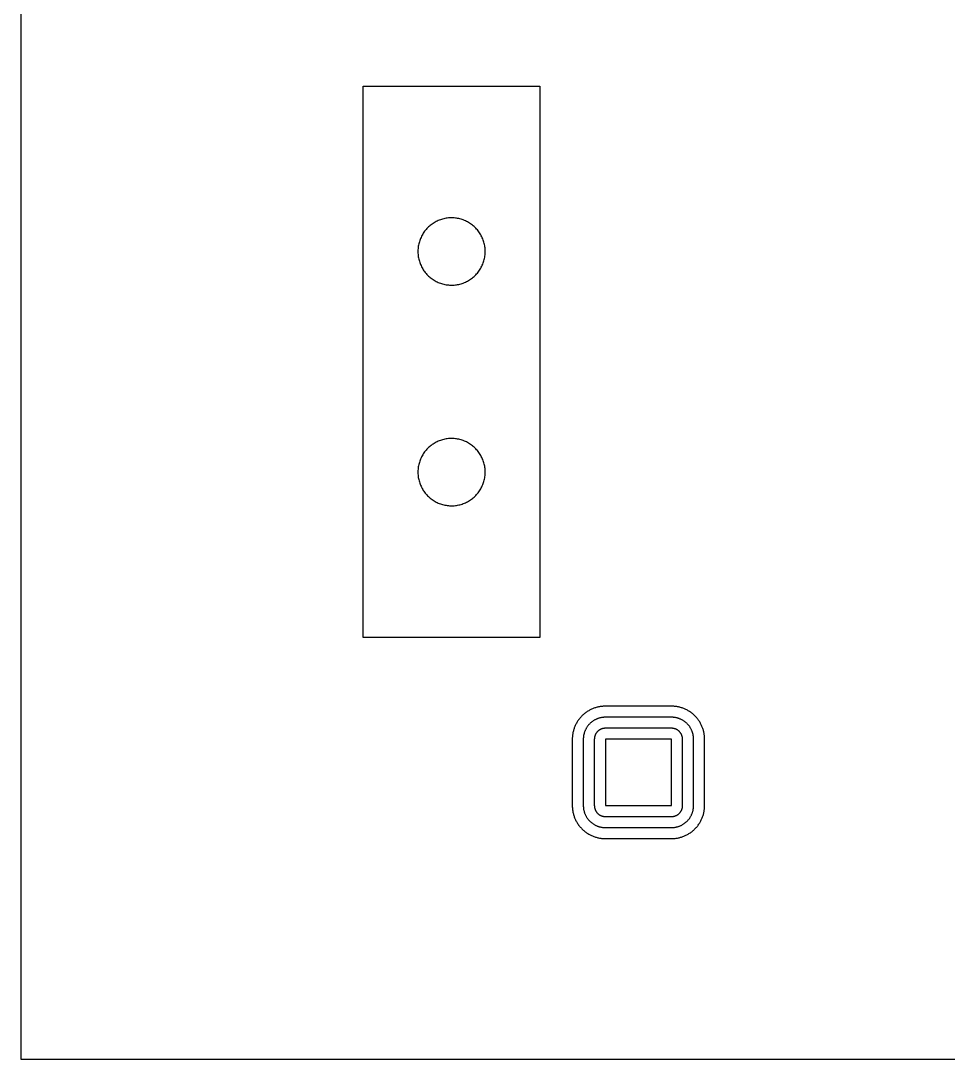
# Model space of a CAD drawing. Header units: millimetres. Extents: x -65 to 613, y -58 to 125.
# Drawn here: x -65.4 to 18.7, y -58.3 to 35.9 of the extents above; entities that cross this region are included whole.
import ezdxf

# ---------------------------------------------------------------- set-up
doc = ezdxf.new("R2010")
doc.units = ezdxf.units.MM
doc.header["$MEASUREMENT"] = 0
for name, color, linetype in [('ALLUMINIO2MM', 7, 'Continuous'), ('ALLUMINIO5MM', 7, 'Continuous'), ('DEFAULT', 7, 'Continuous')]:
    doc.layers.add(name, color=color, linetype=linetype)

# ---------------------------------------------------------------- blocks, each defined once
blk = doc.blocks.new('BLOCKOFVIEWS_3')
at = {"layer": 'ALLUMINIO2MM'}
for points in [[(-13.991, 49.22), (2.009, 49.22)], [(-13.991, -0.78), (-13.991, 49.22)], [(2.009, 49.22), (2.009, -0.78)], [(-2.941, 34.22), (-2.943, 34.326), (-2.949, 34.431), (-2.958, 34.537), (-2.971, 34.642), (-2.987, 34.746), (-3.007, 34.85), (-3.031, 34.954), (-3.058, 35.056), (-3.089, 35.157), (-3.123, 35.257), (-3.161, 35.356), (-3.202, 35.454), (-3.247, 35.55), (-3.294, 35.644), (-3.345, 35.737), (-3.4, 35.828), (-3.457, 35.917), (-3.517, 36.004), (-3.581, 36.089), (-3.647, 36.171), (-3.716, 36.251), (-3.788, 36.329), (-3.863, 36.404), (-3.94, 36.477), (-4.019, 36.547), (-4.101, 36.614), (-4.186, 36.678), (-4.272, 36.739), (-4.36, 36.797), (-4.451, 36.852), (-4.543, 36.904), (-4.637, 36.953), (-4.733, 36.998), (-4.83, 37.04), (-4.929, 37.079), (-5.029, 37.114), (-5.13, 37.145), (-5.232, 37.174), (-5.335, 37.198), (-5.438, 37.219), (-5.543, 37.237), (-5.648, 37.25), (-5.753, 37.26), (-5.859, 37.267), (-5.965, 37.27), (-6.071, 37.269), (-6.176, 37.264), (-6.282, 37.256), (-6.387, 37.244), (-6.492, 37.228), (-6.596, 37.209), (-6.699, 37.186), (-6.802, 37.16), (-6.903, 37.13), (-7.004, 37.097), (-7.103, 37.06), (-7.201, 37.019), (-7.297, 36.976), (-7.392, 36.929), (-7.486, 36.879), (-7.577, 36.825), (-7.666, 36.768), (-7.754, 36.709), (-7.839, 36.646), (-7.922, 36.581), (-8.003, 36.512), (-8.081, 36.441), (-8.157, 36.367), (-8.23, 36.291), (-8.301, 36.212), (-8.369, 36.13), (-8.434, 36.047), (-8.495, 35.961), (-8.554, 35.873), (-8.61, 35.783), (-8.663, 35.691), (-8.712, 35.597), (-8.759, 35.502), (-8.801, 35.405), (-8.841, 35.307), (-8.877, 35.207), (-8.909, 35.107), (-8.938, 35.005), (-8.964, 34.902), (-8.986, 34.798), (-9.004, 34.694), (-9.019, 34.589), (-9.03, 34.484), (-9.037, 34.378), (-9.041, 34.273), (-9.041, 34.167), (-9.037, 34.061), (-9.03, 33.955), (-9.019, 33.85), (-9.004, 33.745), (-8.986, 33.641), (-8.964, 33.537), (-8.938, 33.435), (-8.909, 33.333), (-8.877, 33.232), (-8.841, 33.132), (-8.801, 33.034), (-8.759, 32.937), (-8.712, 32.842), (-8.663, 32.748), (-8.61, 32.657), (-8.554, 32.567), (-8.495, 32.479), (-8.434, 32.393), (-8.369, 32.309), (-8.301, 32.228), (-8.23, 32.149), (-8.157, 32.072), (-8.081, 31.998), (-8.003, 31.927), (-7.922, 31.859), (-7.839, 31.793), (-7.754, 31.731), (-7.666, 31.671), (-7.577, 31.614), (-7.486, 31.561), (-7.392, 31.511), (-7.297, 31.464), (-7.201, 31.42), (-7.103, 31.38), (-7.004, 31.343), (-6.903, 31.309), (-6.802, 31.279), (-6.699, 31.253), (-6.596, 31.23), (-6.492, 31.211), (-6.387, 31.195), (-6.282, 31.184), (-6.176, 31.175), (-6.071, 31.171), (-5.965, 31.17), (-5.859, 31.173), (-5.753, 31.179), (-5.648, 31.189), (-5.543, 31.203), (-5.438, 31.22), (-5.335, 31.241), (-5.232, 31.266), (-5.13, 31.294), (-5.029, 31.326), (-4.929, 31.361), (-4.83, 31.399), (-4.733, 31.441), (-4.637, 31.487), (-4.543, 31.535), (-4.451, 31.587), (-4.36, 31.642), (-4.272, 31.7), (-4.186, 31.762), (-4.101, 31.826), (-4.019, 31.893), (-3.94, 31.963), (-3.863, 32.035), (-3.788, 32.11), (-3.716, 32.188), (-3.647, 32.268), (-3.581, 32.351), (-3.517, 32.436), (-3.457, 32.522), (-3.4, 32.611), (-3.345, 32.702), (-3.294, 32.795), (-3.247, 32.89), (-3.202, 32.986), (-3.161, 33.083), (-3.123, 33.182), (-3.089, 33.282), (-3.058, 33.384), (-3.031, 33.486), (-3.007, 33.589), (-2.987, 33.693), (-2.971, 33.798), (-2.958, 33.903), (-2.949, 34.008), (-2.943, 34.114), (-2.941, 34.22)], [(-2.941, 14.22), (-2.943, 14.326), (-2.949, 14.431), (-2.958, 14.537), (-2.971, 14.642), (-2.987, 14.746), (-3.007, 14.85), (-3.031, 14.954), (-3.058, 15.056), (-3.089, 15.157), (-3.123, 15.257), (-3.161, 15.356), (-3.202, 15.454), (-3.247, 15.55), (-3.294, 15.644), (-3.345, 15.737), (-3.4, 15.828), (-3.457, 15.917), (-3.517, 16.004), (-3.581, 16.089), (-3.647, 16.171), (-3.716, 16.251), (-3.788, 16.329), (-3.863, 16.404), (-3.94, 16.477), (-4.019, 16.547), (-4.101, 16.614), (-4.186, 16.678), (-4.272, 16.739), (-4.36, 16.797), (-4.451, 16.852), (-4.543, 16.904), (-4.637, 16.953), (-4.733, 16.998), (-4.83, 17.04), (-4.929, 17.079), (-5.029, 17.114), (-5.13, 17.145), (-5.232, 17.174), (-5.335, 17.198), (-5.438, 17.219), (-5.543, 17.237), (-5.648, 17.25), (-5.753, 17.26), (-5.859, 17.267), (-5.965, 17.27), (-6.071, 17.269), (-6.176, 17.264), (-6.282, 17.256), (-6.387, 17.244), (-6.492, 17.228), (-6.596, 17.209), (-6.699, 17.186), (-6.802, 17.16), (-6.903, 17.13), (-7.004, 17.097), (-7.103, 17.06), (-7.201, 17.019), (-7.297, 16.976), (-7.392, 16.929), (-7.486, 16.879), (-7.577, 16.825), (-7.666, 16.768), (-7.754, 16.709), (-7.839, 16.646), (-7.922, 16.581), (-8.003, 16.512), (-8.081, 16.441), (-8.157, 16.367), (-8.23, 16.291), (-8.301, 16.212), (-8.369, 16.13), (-8.434, 16.047), (-8.495, 15.961), (-8.554, 15.873), (-8.61, 15.783), (-8.663, 15.691), (-8.712, 15.597), (-8.759, 15.502), (-8.801, 15.405), (-8.841, 15.307), (-8.877, 15.207), (-8.909, 15.107), (-8.938, 15.005), (-8.964, 14.902), (-8.986, 14.798), (-9.004, 14.694), (-9.019, 14.589), (-9.03, 14.484), (-9.037, 14.378), (-9.041, 14.273), (-9.041, 14.167), (-9.037, 14.061), (-9.03, 13.955), (-9.019, 13.85), (-9.004, 13.745), (-8.986, 13.641), (-8.964, 13.537), (-8.938, 13.435), (-8.909, 13.333), (-8.877, 13.232), (-8.841, 13.132), (-8.801, 13.034), (-8.759, 12.937), (-8.712, 12.842), (-8.663, 12.748), (-8.61, 12.657), (-8.554, 12.567), (-8.495, 12.479), (-8.434, 12.393), (-8.369, 12.309), (-8.301, 12.228), (-8.23, 12.149), (-8.157, 12.072), (-8.081, 11.998), (-8.003, 11.927), (-7.922, 11.859), (-7.839, 11.793), (-7.754, 11.731), (-7.666, 11.671), (-7.577, 11.614), (-7.486, 11.561), (-7.392, 11.511), (-7.297, 11.464), (-7.201, 11.42), (-7.103, 11.38), (-7.004, 11.343), (-6.903, 11.309), (-6.802, 11.279), (-6.699, 11.253), (-6.596, 11.23), (-6.492, 11.211), (-6.387, 11.195), (-6.282, 11.184), (-6.176, 11.175), (-6.071, 11.171), (-5.965, 11.17), (-5.859, 11.173), (-5.753, 11.179), (-5.648, 11.189), (-5.543, 11.203), (-5.438, 11.22), (-5.335, 11.241), (-5.232, 11.266), (-5.13, 11.294), (-5.029, 11.326), (-4.929, 11.361), (-4.83, 11.399), (-4.733, 11.441), (-4.637, 11.487), (-4.543, 11.535), (-4.451, 11.587), (-4.36, 11.642), (-4.272, 11.7), (-4.186, 11.762), (-4.101, 11.826), (-4.019, 11.893), (-3.94, 11.963), (-3.863, 12.035), (-3.788, 12.11), (-3.716, 12.188), (-3.647, 12.268), (-3.581, 12.351), (-3.517, 12.436), (-3.457, 12.522), (-3.4, 12.611), (-3.345, 12.702), (-3.294, 12.795), (-3.247, 12.89), (-3.202, 12.986), (-3.161, 13.083), (-3.123, 13.182), (-3.089, 13.282), (-3.058, 13.384), (-3.031, 13.486), (-3.007, 13.589), (-2.987, 13.693), (-2.971, 13.798), (-2.958, 13.903), (-2.949, 14.008), (-2.943, 14.114), (-2.941, 14.22)], [(2.009, -0.78), (-13.991, -0.78)]]:
    blk.add_lwpolyline(points, dxfattribs=at)

msp = doc.modelspace()

# ---------------------------------------------------------------- linework, layer by layer
at = {"layer": 'ALLUMINIO5MM'}
for points in [[(-12.423, -26.279), (-12.49, -26.28), (-12.557, -26.282), (-12.624, -26.286), (-12.693, -26.291), (-12.761, -26.298), (-12.83, -26.307), (-12.899, -26.317), (-12.969, -26.329), (-13.039, -26.343), (-13.109, -26.358), (-13.179, -26.376), (-13.249, -26.395), (-13.318, -26.416), (-13.388, -26.438), (-13.458, -26.463), (-13.527, -26.489), (-13.596, -26.518), (-13.665, -26.548), (-13.733, -26.58), (-13.801, -26.614), (-13.868, -26.65), (-13.934, -26.687), (-14, -26.727), (-14.065, -26.768), (-14.129, -26.811), (-14.191, -26.855), (-14.253, -26.902), (-14.314, -26.95), (-14.374, -26.999), (-14.432, -27.051), (-14.489, -27.103), (-14.544, -27.158), (-14.599, -27.213), (-14.651, -27.27), (-14.703, -27.328), (-14.752, -27.388), (-14.8, -27.449), (-14.846, -27.51), (-14.891, -27.573), (-14.934, -27.637), (-14.975, -27.702), (-15.015, -27.768), (-15.052, -27.834), (-15.088, -27.901), (-15.122, -27.969), (-15.154, -28.037), (-15.184, -28.105), (-15.212, -28.175), (-15.239, -28.244), (-15.264, -28.314), (-15.286, -28.383), (-15.307, -28.453), (-15.326, -28.523), (-15.344, -28.593), (-15.359, -28.663), (-15.373, -28.733), (-15.385, -28.802), (-15.395, -28.872), (-15.404, -28.941), (-15.411, -29.009), (-15.416, -29.077), (-15.42, -29.145), (-15.422, -29.212), (-15.423, -29.279)], [(-6.423, -26.279), (-12.423, -26.279)], [(-3.423, -29.279), (-3.424, -29.212), (-3.426, -29.145), (-3.43, -29.077), (-3.435, -29.009), (-3.442, -28.941), (-3.451, -28.872), (-3.461, -28.802), (-3.473, -28.733), (-3.487, -28.663), (-3.502, -28.593), (-3.52, -28.523), (-3.539, -28.453), (-3.56, -28.383), (-3.583, -28.314), (-3.607, -28.244), (-3.634, -28.175), (-3.662, -28.105), (-3.692, -28.037), (-3.724, -27.969), (-3.758, -27.901), (-3.794, -27.834), (-3.832, -27.768), (-3.871, -27.702), (-3.912, -27.637), (-3.955, -27.573), (-4, -27.51), (-4.046, -27.449), (-4.094, -27.388), (-4.144, -27.328), (-4.195, -27.27), (-4.248, -27.213), (-4.302, -27.158), (-4.357, -27.103), (-4.414, -27.051), (-4.473, -26.999), (-4.532, -26.95), (-4.593, -26.902), (-4.655, -26.855), (-4.718, -26.811), (-4.781, -26.768), (-4.846, -26.727), (-4.912, -26.687), (-4.978, -26.65), (-5.045, -26.614), (-5.113, -26.58), (-5.181, -26.548), (-5.25, -26.518), (-5.319, -26.489), (-5.388, -26.463), (-5.458, -26.438), (-5.528, -26.416), (-5.598, -26.395), (-5.668, -26.376), (-5.738, -26.358), (-5.807, -26.343), (-5.877, -26.329), (-5.947, -26.317), (-6.016, -26.307), (-6.085, -26.298), (-6.154, -26.291), (-6.222, -26.286), (-6.289, -26.282), (-6.356, -26.28), (-6.423, -26.279)], [(-12.423, -27.279), (-12.467, -27.279), (-12.512, -27.281), (-12.557, -27.283), (-12.603, -27.287), (-12.649, -27.292), (-12.694, -27.297), (-12.741, -27.304), (-12.787, -27.312), (-12.833, -27.321), (-12.88, -27.332), (-12.927, -27.343), (-12.973, -27.356), (-13.02, -27.37), (-13.067, -27.385), (-13.113, -27.402), (-13.159, -27.419), (-13.205, -27.438), (-13.251, -27.458), (-13.297, -27.48), (-13.342, -27.502), (-13.386, -27.526), (-13.431, -27.551), (-13.474, -27.577), (-13.517, -27.605), (-13.56, -27.633), (-13.602, -27.663), (-13.643, -27.694), (-13.684, -27.726), (-13.723, -27.759), (-13.762, -27.793), (-13.8, -27.829), (-13.837, -27.865), (-13.873, -27.902), (-13.909, -27.94), (-13.943, -27.979), (-13.976, -28.018), (-14.008, -28.059), (-14.039, -28.1), (-14.068, -28.142), (-14.097, -28.184), (-14.125, -28.228), (-14.151, -28.271), (-14.176, -28.316), (-14.2, -28.36), (-14.222, -28.405), (-14.244, -28.451), (-14.264, -28.497), (-14.283, -28.543), (-14.3, -28.589), (-14.317, -28.635), (-14.332, -28.682), (-14.346, -28.729), (-14.359, -28.775), (-14.37, -28.822), (-14.381, -28.868), (-14.39, -28.915), (-14.398, -28.961), (-14.405, -29.007), (-14.41, -29.053), (-14.415, -29.099), (-14.419, -29.145), (-14.421, -29.19), (-14.423, -29.234), (-14.423, -29.279)], [(-6.423, -27.279), (-12.423, -27.279)], [(-4.423, -29.279), (-4.424, -29.234), (-4.425, -29.19), (-4.428, -29.145), (-4.431, -29.099), (-4.436, -29.053), (-4.442, -29.007), (-4.448, -28.961), (-4.456, -28.915), (-4.466, -28.868), (-4.476, -28.822), (-4.488, -28.775), (-4.5, -28.729), (-4.514, -28.682), (-4.529, -28.635), (-4.546, -28.589), (-4.564, -28.543), (-4.582, -28.497), (-4.603, -28.451), (-4.624, -28.405), (-4.647, -28.36), (-4.67, -28.316), (-4.695, -28.271), (-4.722, -28.228), (-4.749, -28.184), (-4.778, -28.142), (-4.807, -28.1), (-4.838, -28.059), (-4.87, -28.018), (-4.903, -27.979), (-4.938, -27.94), (-4.973, -27.902), (-5.009, -27.865), (-5.046, -27.829), (-5.084, -27.793), (-5.123, -27.759), (-5.162, -27.726), (-5.203, -27.694), (-5.244, -27.663), (-5.286, -27.633), (-5.329, -27.605), (-5.372, -27.577), (-5.416, -27.551), (-5.46, -27.526), (-5.504, -27.502), (-5.55, -27.48), (-5.595, -27.458), (-5.641, -27.438), (-5.687, -27.419), (-5.733, -27.402), (-5.78, -27.385), (-5.826, -27.37), (-5.873, -27.356), (-5.919, -27.343), (-5.966, -27.332), (-6.013, -27.321), (-6.059, -27.312), (-6.106, -27.304), (-6.152, -27.297), (-6.198, -27.292), (-6.243, -27.287), (-6.289, -27.283), (-6.334, -27.281), (-6.379, -27.279), (-6.423, -27.279)], [(-12.423, -28.279), (-12.445, -28.279), (-12.468, -28.28), (-12.49, -28.281), (-12.513, -28.283), (-12.536, -28.285), (-12.559, -28.288), (-12.582, -28.292), (-12.605, -28.296), (-12.628, -28.3), (-12.652, -28.305), (-12.675, -28.311), (-12.698, -28.317), (-12.722, -28.324), (-12.745, -28.332), (-12.768, -28.34), (-12.791, -28.349), (-12.814, -28.359), (-12.837, -28.369), (-12.86, -28.379), (-12.882, -28.391), (-12.905, -28.402), (-12.927, -28.415), (-12.949, -28.428), (-12.97, -28.442), (-12.992, -28.456), (-13.013, -28.471), (-13.033, -28.486), (-13.053, -28.502), (-13.073, -28.519), (-13.093, -28.536), (-13.112, -28.554), (-13.13, -28.572), (-13.148, -28.59), (-13.166, -28.609), (-13.183, -28.629), (-13.199, -28.649), (-13.215, -28.669), (-13.231, -28.689), (-13.246, -28.71), (-13.26, -28.732), (-13.274, -28.753), (-13.287, -28.775), (-13.299, -28.797), (-13.311, -28.82), (-13.323, -28.842), (-13.333, -28.865), (-13.343, -28.888), (-13.353, -28.911), (-13.362, -28.934), (-13.37, -28.957), (-13.377, -28.98), (-13.384, -29.004), (-13.391, -29.027), (-13.397, -29.05), (-13.402, -29.074), (-13.406, -29.097), (-13.41, -29.12), (-13.414, -29.143), (-13.417, -29.166), (-13.419, -29.189), (-13.421, -29.212), (-13.422, -29.234), (-13.423, -29.257), (-13.423, -29.279)], [(-6.423, -28.279), (-12.423, -28.279)], [(-5.423, -29.279), (-5.423, -29.257), (-5.424, -29.234), (-5.425, -29.212), (-5.427, -29.189), (-5.429, -29.166), (-5.432, -29.143), (-5.436, -29.12), (-5.44, -29.097), (-5.444, -29.074), (-5.45, -29.05), (-5.455, -29.027), (-5.462, -29.004), (-5.469, -28.98), (-5.476, -28.957), (-5.484, -28.934), (-5.493, -28.911), (-5.503, -28.888), (-5.513, -28.865), (-5.523, -28.842), (-5.535, -28.82), (-5.547, -28.797), (-5.559, -28.775), (-5.572, -28.753), (-5.586, -28.732), (-5.6, -28.71), (-5.615, -28.689), (-5.631, -28.669), (-5.647, -28.649), (-5.663, -28.629), (-5.68, -28.609), (-5.698, -28.59), (-5.716, -28.572), (-5.735, -28.554), (-5.754, -28.536), (-5.773, -28.519), (-5.793, -28.502), (-5.813, -28.486), (-5.834, -28.471), (-5.855, -28.456), (-5.876, -28.442), (-5.897, -28.428), (-5.919, -28.415), (-5.941, -28.402), (-5.964, -28.391), (-5.986, -28.379), (-6.009, -28.369), (-6.032, -28.359), (-6.055, -28.349), (-6.078, -28.34), (-6.101, -28.332), (-6.125, -28.324), (-6.148, -28.317), (-6.171, -28.311), (-6.195, -28.305), (-6.218, -28.3), (-6.241, -28.296), (-6.264, -28.292), (-6.287, -28.288), (-6.31, -28.285), (-6.333, -28.283), (-6.356, -28.281), (-6.378, -28.28), (-6.401, -28.279), (-6.423, -28.279)], [(-15.423, -29.279), (-15.423, -35.279)], [(-14.423, -29.279), (-14.423, -35.279)], [(-13.423, -29.279), (-13.423, -35.279)], [(-12.423, -35.279), (-6.423, -35.279), (-6.423, -29.279), (-12.423, -29.279), (-12.423, -35.279)], [(-5.423, -35.279), (-5.423, -29.279)], [(-4.423, -35.279), (-4.423, -29.279)], [(-3.423, -35.279), (-3.423, -29.279)], [(-15.423, -35.279), (-15.422, -35.345), (-15.42, -35.413), (-15.416, -35.48), (-15.411, -35.548), (-15.404, -35.617), (-15.395, -35.686), (-15.385, -35.755), (-15.373, -35.825), (-15.359, -35.894), (-15.344, -35.964), (-15.326, -36.034), (-15.307, -36.104), (-15.286, -36.174), (-15.264, -36.244), (-15.239, -36.314), (-15.212, -36.383), (-15.184, -36.452), (-15.154, -36.521), (-15.122, -36.589), (-15.088, -36.657), (-15.052, -36.724), (-15.015, -36.79), (-14.975, -36.856), (-14.934, -36.92), (-14.891, -36.984), (-14.846, -37.047), (-14.8, -37.109), (-14.752, -37.17), (-14.703, -37.229), (-14.651, -37.288), (-14.599, -37.345), (-14.544, -37.4), (-14.489, -37.454), (-14.432, -37.507), (-14.374, -37.558), (-14.314, -37.608), (-14.253, -37.656), (-14.191, -37.702), (-14.129, -37.747), (-14.065, -37.79), (-14, -37.831), (-13.934, -37.87), (-13.868, -37.908), (-13.801, -37.944), (-13.733, -37.978), (-13.665, -38.01), (-13.596, -38.04), (-13.527, -38.068), (-13.458, -38.095), (-13.388, -38.119), (-13.318, -38.142), (-13.249, -38.163), (-13.179, -38.182), (-13.109, -38.199), (-13.039, -38.215), (-12.969, -38.229), (-12.899, -38.241), (-12.83, -38.251), (-12.761, -38.26), (-12.693, -38.267), (-12.624, -38.272), (-12.557, -38.276), (-12.49, -38.278), (-12.423, -38.279)], [(-14.423, -35.279), (-14.423, -35.323), (-14.421, -35.368), (-14.419, -35.413), (-14.415, -35.459), (-14.41, -35.504), (-14.405, -35.55), (-14.398, -35.596), (-14.39, -35.643), (-14.381, -35.689), (-14.37, -35.736), (-14.359, -35.783), (-14.346, -35.829), (-14.332, -35.876), (-14.317, -35.922), (-14.3, -35.969), (-14.283, -36.015), (-14.264, -36.061), (-14.244, -36.107), (-14.222, -36.152), (-14.2, -36.197), (-14.176, -36.242), (-14.151, -36.286), (-14.125, -36.33), (-14.097, -36.373), (-14.068, -36.416), (-14.039, -36.458), (-14.008, -36.499), (-13.976, -36.539), (-13.943, -36.579), (-13.909, -36.618), (-13.873, -36.656), (-13.837, -36.693), (-13.8, -36.729), (-13.762, -36.764), (-13.723, -36.798), (-13.684, -36.832), (-13.643, -36.864), (-13.602, -36.894), (-13.56, -36.924), (-13.517, -36.953), (-13.474, -36.98), (-13.431, -37.007), (-13.386, -37.032), (-13.342, -37.055), (-13.297, -37.078), (-13.251, -37.099), (-13.205, -37.12), (-13.159, -37.138), (-13.113, -37.156), (-13.067, -37.172), (-13.02, -37.188), (-12.973, -37.202), (-12.927, -37.214), (-12.88, -37.226), (-12.833, -37.236), (-12.787, -37.245), (-12.741, -37.253), (-12.694, -37.26), (-12.649, -37.266), (-12.603, -37.271), (-12.557, -37.274), (-12.512, -37.277), (-12.467, -37.278), (-12.423, -37.279)], [(-13.423, -35.279), (-13.423, -35.301), (-13.422, -35.323), (-13.421, -35.346), (-13.419, -35.369), (-13.417, -35.392), (-13.414, -35.415), (-13.41, -35.438), (-13.406, -35.461), (-13.402, -35.484), (-13.397, -35.507), (-13.391, -35.531), (-13.384, -35.554), (-13.377, -35.577), (-13.37, -35.601), (-13.362, -35.624), (-13.353, -35.647), (-13.343, -35.67), (-13.333, -35.693), (-13.323, -35.716), (-13.311, -35.738), (-13.299, -35.76), (-13.287, -35.783), (-13.274, -35.804), (-13.26, -35.826), (-13.246, -35.847), (-13.231, -35.868), (-13.215, -35.889), (-13.199, -35.909), (-13.183, -35.929), (-13.166, -35.948), (-13.148, -35.967), (-13.13, -35.986), (-13.112, -36.004), (-13.093, -36.022), (-13.073, -36.039), (-13.053, -36.055), (-13.033, -36.071), (-13.013, -36.087), (-12.992, -36.102), (-12.97, -36.116), (-12.949, -36.13), (-12.927, -36.143), (-12.905, -36.155), (-12.882, -36.167), (-12.86, -36.178), (-12.837, -36.189), (-12.814, -36.199), (-12.791, -36.209), (-12.768, -36.217), (-12.745, -36.226), (-12.722, -36.233), (-12.698, -36.24), (-12.675, -36.247), (-12.652, -36.252), (-12.628, -36.258), (-12.605, -36.262), (-12.582, -36.266), (-12.559, -36.27), (-12.536, -36.272), (-12.513, -36.275), (-12.49, -36.277), (-12.468, -36.278), (-12.445, -36.279), (-12.423, -36.279)], [(-6.423, -36.279), (-6.401, -36.279), (-6.378, -36.278), (-6.356, -36.277), (-6.333, -36.275), (-6.31, -36.272), (-6.287, -36.27), (-6.264, -36.266), (-6.241, -36.262), (-6.218, -36.258), (-6.195, -36.252), (-6.171, -36.247), (-6.148, -36.24), (-6.125, -36.233), (-6.101, -36.226), (-6.078, -36.217), (-6.055, -36.209), (-6.032, -36.199), (-6.009, -36.189), (-5.986, -36.178), (-5.964, -36.167), (-5.941, -36.155), (-5.919, -36.143), (-5.897, -36.13), (-5.876, -36.116), (-5.855, -36.102), (-5.834, -36.087), (-5.813, -36.071), (-5.793, -36.055), (-5.773, -36.039), (-5.754, -36.022), (-5.735, -36.004), (-5.716, -35.986), (-5.698, -35.967), (-5.68, -35.948), (-5.663, -35.929), (-5.647, -35.909), (-5.631, -35.889), (-5.615, -35.868), (-5.6, -35.847), (-5.586, -35.826), (-5.572, -35.804), (-5.559, -35.783), (-5.547, -35.76), (-5.535, -35.738), (-5.523, -35.716), (-5.513, -35.693), (-5.503, -35.67), (-5.493, -35.647), (-5.484, -35.624), (-5.476, -35.601), (-5.469, -35.577), (-5.462, -35.554), (-5.455, -35.531), (-5.45, -35.507), (-5.444, -35.484), (-5.44, -35.461), (-5.436, -35.438), (-5.432, -35.415), (-5.429, -35.392), (-5.427, -35.369), (-5.425, -35.346), (-5.424, -35.323), (-5.423, -35.301), (-5.423, -35.279)], [(-6.423, -38.279), (-6.356, -38.278), (-6.289, -38.276), (-6.222, -38.272), (-6.154, -38.267), (-6.085, -38.26), (-6.016, -38.251), (-5.947, -38.241), (-5.877, -38.229), (-5.807, -38.215), (-5.738, -38.199), (-5.668, -38.182), (-5.598, -38.163), (-5.528, -38.142), (-5.458, -38.119), (-5.388, -38.095), (-5.319, -38.068), (-5.25, -38.04), (-5.181, -38.01), (-5.113, -37.978), (-5.045, -37.944), (-4.978, -37.908), (-4.912, -37.87), (-4.846, -37.831), (-4.781, -37.79), (-4.718, -37.747), (-4.655, -37.702), (-4.593, -37.656), (-4.532, -37.608), (-4.473, -37.558), (-4.414, -37.507), (-4.357, -37.454), (-4.302, -37.4), (-4.248, -37.345), (-4.195, -37.288), (-4.144, -37.229), (-4.094, -37.17), (-4.046, -37.109), (-4, -37.047), (-3.955, -36.984), (-3.912, -36.92), (-3.871, -36.856), (-3.832, -36.79), (-3.794, -36.724), (-3.758, -36.657), (-3.724, -36.589), (-3.692, -36.521), (-3.662, -36.452), (-3.634, -36.383), (-3.607, -36.314), (-3.583, -36.244), (-3.56, -36.174), (-3.539, -36.104), (-3.52, -36.034), (-3.502, -35.964), (-3.487, -35.894), (-3.473, -35.825), (-3.461, -35.755), (-3.451, -35.686), (-3.442, -35.617), (-3.435, -35.548), (-3.43, -35.48), (-3.426, -35.413), (-3.424, -35.345), (-3.423, -35.279)], [(-6.423, -37.279), (-6.379, -37.278), (-6.334, -37.277), (-6.289, -37.274), (-6.243, -37.271), (-6.198, -37.266), (-6.152, -37.26), (-6.106, -37.253), (-6.059, -37.245), (-6.013, -37.236), (-5.966, -37.226), (-5.919, -37.214), (-5.873, -37.202), (-5.826, -37.188), (-5.78, -37.172), (-5.733, -37.156), (-5.687, -37.138), (-5.641, -37.12), (-5.595, -37.099), (-5.55, -37.078), (-5.504, -37.055), (-5.46, -37.032), (-5.416, -37.007), (-5.372, -36.98), (-5.329, -36.953), (-5.286, -36.924), (-5.244, -36.894), (-5.203, -36.864), (-5.162, -36.832), (-5.123, -36.798), (-5.084, -36.764), (-5.046, -36.729), (-5.009, -36.693), (-4.973, -36.656), (-4.938, -36.618), (-4.903, -36.579), (-4.87, -36.539), (-4.838, -36.499), (-4.807, -36.458), (-4.778, -36.416), (-4.749, -36.373), (-4.722, -36.33), (-4.695, -36.286), (-4.67, -36.242), (-4.647, -36.197), (-4.624, -36.152), (-4.603, -36.107), (-4.582, -36.061), (-4.564, -36.015), (-4.546, -35.969), (-4.529, -35.922), (-4.514, -35.876), (-4.5, -35.829), (-4.488, -35.783), (-4.476, -35.736), (-4.466, -35.689), (-4.456, -35.643), (-4.448, -35.596), (-4.442, -35.55), (-4.436, -35.504), (-4.431, -35.459), (-4.428, -35.413), (-4.425, -35.368), (-4.424, -35.323), (-4.423, -35.279)], [(-12.423, -36.279), (-6.423, -36.279)], [(-12.423, -37.279), (-6.423, -37.279)], [(-12.423, -38.279), (-6.423, -38.279)]]:
    msp.add_lwpolyline(points, dxfattribs=at)
at = {"layer": 'DEFAULT'}
msp.add_lwpolyline([(-65.423, -58.279), (165.577, -58.279), (165.577, 124.721), (-65.423, 124.721), (-65.423, -58.279)], dxfattribs=at)

# ---------------------------------------------------------------- block references
at = {"layer": 'ALLUMINIO5MM'}
msp.add_blockref('BLOCKOFVIEWS_3', (-20.376, -19.279), dxfattribs=at)

doc.saveas('drawing.dxf')
